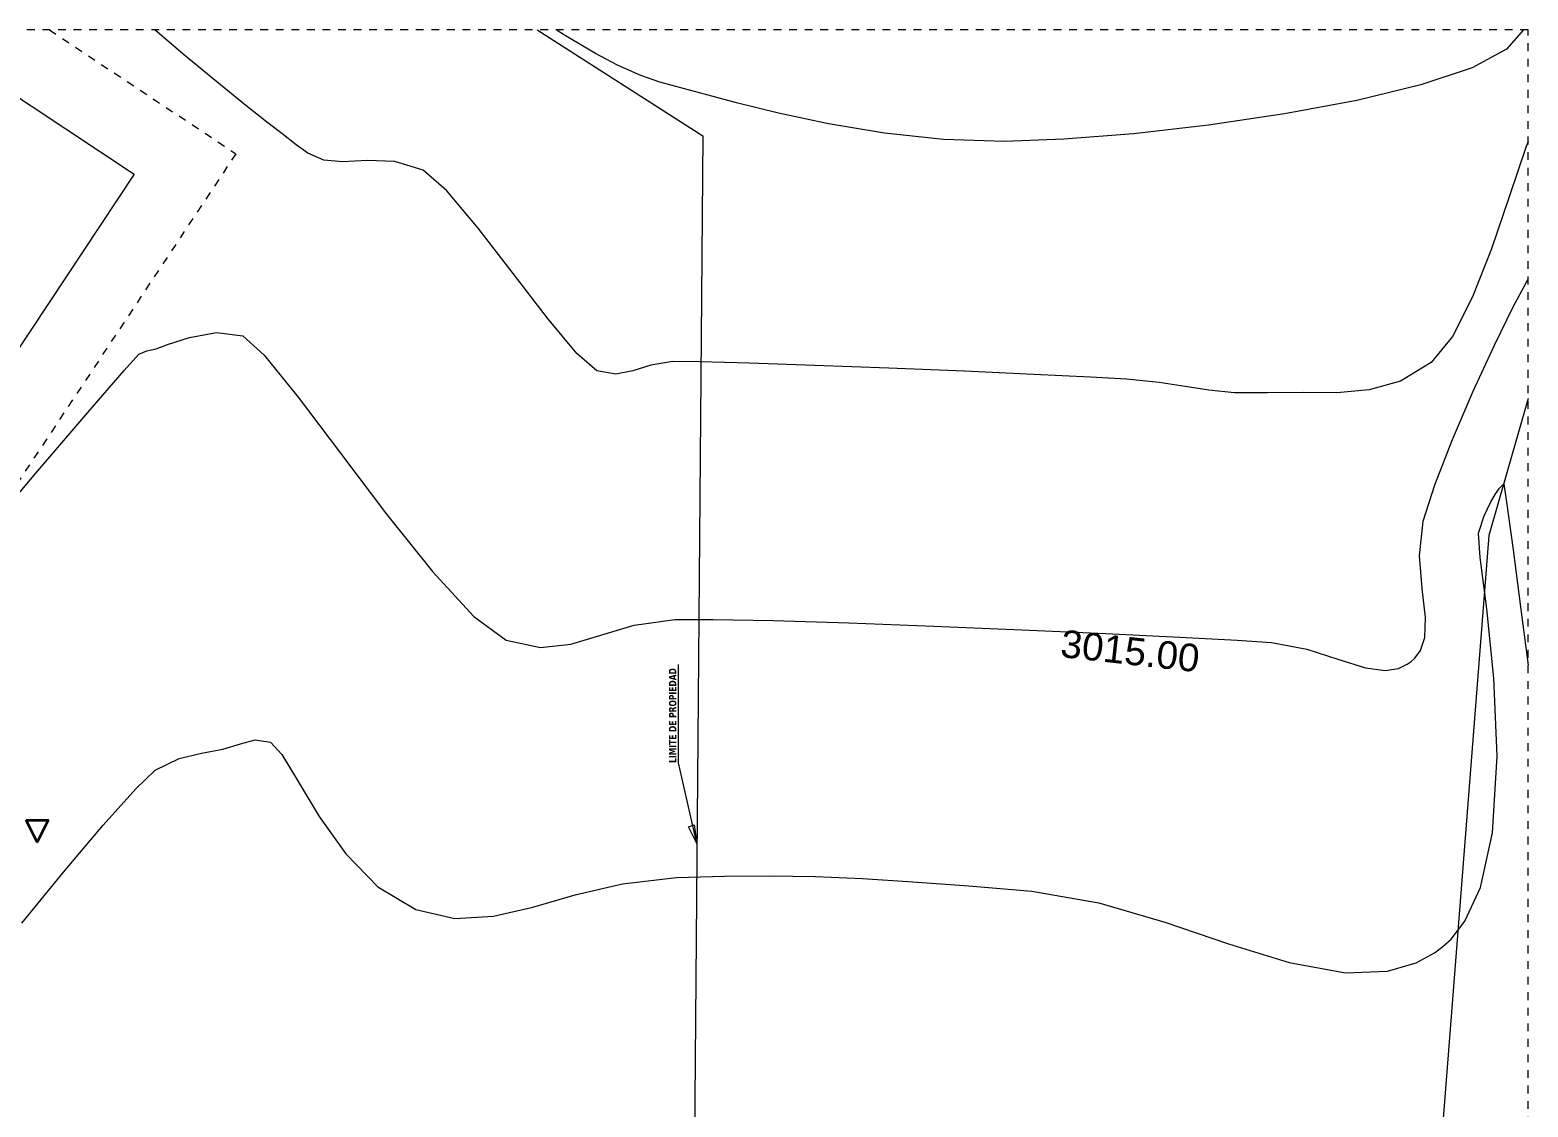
# Model space of a CAD drawing. Header units: metres. Extents: x 48 to 635, y -15 to 39.
# Drawn here: x 65.49 to 85.88, y 24.1 to 38.75 of the extents above; entities that cross this region are included whole.
import ezdxf

# ---------------------------------------------------------------- set-up
doc = ezdxf.new("R2010")
doc.units = ezdxf.units.M
doc.header["$MEASUREMENT"] = 0
doc.linetypes.add('Dashed', pattern=[0.211667, 0.105833, -0.105833])
doc.linetypes.add('Wipeout_Contour', pattern=[1, 0, -1])
doc.layers.add('Interior - Furniture', color=7, linetype='Continuous')
doc.layers.add('Marker - Elevation', color=7, linetype='Continuous')
doc.styles.add('GENERATED_STYLE_1', font='')
doc.styles.add('GENERATED_STYLE_4', font='')
doc.styles.get('GENERATED_STYLE_1').set_extended_font_data('Arial')
doc.styles.get('GENERATED_STYLE_4').set_extended_font_data('Verdana', bold=True)

msp = doc.modelspace()

# ---------------------------------------------------------------- linework, layer by layer
at = {"layer": 'Interior - Furniture', "color": 8, "linetype": 'Dashed', "lineweight": 13}
for p, q in [((85.877, 38.751), (48.377, 38.751)), ((85.877, 3.751), (85.877, 38.751))]:
    msp.add_line(p, q, dxfattribs=at)
at = {"layer": 'Interior - Furniture', "color": 8, "linetype": 'Continuous', "lineweight": 13}
for p, q in [((63.949, 38.751), (66.909, 36.788)), ((67.579, 38.423), (67.191, 38.751)), ((72.765, 38.68), (72.651, 38.751)), ((85.817, 38.751), (85.582, 38.489)), ((73.187, 38.433), (72.765, 38.68)), ((68.037, 38.044), (67.579, 38.423)), ((73.488, 38.273), (73.187, 38.433)), ((85.582, 38.489), (85.117, 38.237)), ((73.803, 38.13), (73.488, 38.273)), ((74.065, 38.04), (73.803, 38.13)), ((85.117, 38.237), (84.418, 38.003)), ((68.43, 37.725), (68.037, 38.044)), ((74.401, 37.95), (74.065, 38.04)), ((74.671, 37.876), (74.401, 37.95)), ((84.418, 38.003), (83.546, 37.792)), ((68.733, 37.484), (68.43, 37.725)), ((75.107, 37.759), (74.671, 37.876)), ((75.68, 37.618), (75.107, 37.759)), ((83.546, 37.792), (82.563, 37.608)), ((76.36, 37.475), (75.68, 37.618)), ((82.563, 37.608), (81.53, 37.456)), ((68.921, 37.341), (68.733, 37.484)), ((69.114, 37.19), (68.921, 37.341)), ((77.118, 37.349), (76.36, 37.475)), ((77.924, 37.262), (77.118, 37.349)), ((80.509, 37.34), (79.562, 37.264)), ((81.53, 37.456), (80.509, 37.34)), ((69.274, 37.077), (69.114, 37.19)), ((78.751, 37.234), (77.924, 37.262)), ((79.562, 37.264), (78.751, 37.234)), ((85.851, 37.165), (85.62, 36.479)), ((85.877, 37.235), (85.851, 37.165)), ((69.49, 36.98), (69.274, 37.077)), ((69.747, 36.955), (69.49, 36.98)), ((70.082, 36.973), (69.747, 36.955)), ((70.459, 36.961), (70.082, 36.973)), ((70.841, 36.845), (70.459, 36.961)), ((66.909, 36.788), (61.663, 28.879)), ((71.163, 36.563), (70.841, 36.845)), ((71.591, 36.054), (71.163, 36.563)), ((85.62, 36.479), (85.378, 35.774)), ((72.067, 35.437), (71.591, 36.054)), ((85.378, 35.774), (85.121, 35.118)), ((72.534, 34.828), (72.067, 35.437)), ((85.121, 35.118), (84.849, 34.579)), ((72.933, 34.347), (72.534, 34.828)), ((84.849, 34.579), (84.56, 34.226)), ((73.206, 34.112), (72.933, 34.347)), ((73.464, 34.067), (73.206, 34.112)), ((73.694, 34.113), (73.464, 34.067)), ((73.939, 34.191), (73.694, 34.113)), ((74.242, 34.239), (73.939, 34.191)), ((74.604, 34.237), (74.242, 34.239)), ((75.281, 34.218), (74.604, 34.237)), ((76.172, 34.188), (75.281, 34.218)), ((77.181, 34.149), (76.172, 34.188)), ((78.207, 34.107), (77.181, 34.149)), ((79.154, 34.065), (78.207, 34.107)), ((79.922, 34.029), (79.154, 34.065)), ((84.56, 34.226), (84.141, 33.974)), ((80.412, 34.001), (79.922, 34.029)), ((80.857, 33.956), (80.412, 34.001)), ((81.21, 33.901), (80.857, 33.956)), ((81.533, 33.849), (81.21, 33.901)), ((81.884, 33.816), (81.533, 33.849)), ((83.716, 33.853), (83.277, 33.816)), ((84.141, 33.974), (83.716, 33.853)), ((82.326, 33.816), (81.884, 33.816)), ((82.816, 33.819), (82.326, 33.816)), ((83.277, 33.816), (82.816, 33.819)), ((85.877, 33.735), (85.345, 31.874)), ((85.372, 32.329), (85.427, 32.429)), ((85.427, 32.429), (85.487, 32.519)), ((85.487, 32.519), (85.545, 32.574)), ((85.545, 32.574), (85.584, 32.328)), ((85.281, 32.14), (85.372, 32.329)), ((85.584, 32.328), (85.672, 31.68)), ((85.201, 31.905), (85.281, 32.14)), ((85.345, 31.874), (83.138, 3.751)), ((85.226, 31.574), (85.201, 31.905)), ((85.672, 31.68), (85.792, 30.762)), ((85.315, 30.874), (85.226, 31.574)), ((85.411, 29.93), (85.315, 30.874)), ((85.792, 30.762), (85.877, 30.108)), ((74.315, 28.779), (74.315, 30.116)), ((85.456, 28.872), (85.411, 29.93)), ((67.828, 28.913), (68.118, 28.965)), ((68.118, 28.965), (68.359, 29.039)), ((68.359, 29.039), (68.555, 29.091)), ((68.555, 29.091), (68.767, 29.063)), ((68.767, 29.063), (68.92, 28.892)), ((67.194, 28.679), (67.523, 28.84)), ((67.523, 28.84), (67.828, 28.913)), ((68.92, 28.892), (69.14, 28.526)), ((74.567, 27.684), (74.315, 28.779)), ((85.394, 27.826), (85.456, 28.872)), ((66.932, 28.427), (67.194, 28.679)), ((66.49, 27.931), (66.932, 28.427)), ((69.14, 28.526), (69.43, 28.048)), ((65.947, 27.29), (66.49, 27.931)), ((69.43, 28.048), (69.792, 27.542)), ((74.453, 27.911), (74.532, 27.935)), ((74.532, 27.935), (74.567, 27.684)), ((74.567, 27.684), (74.453, 27.911)), ((85.229, 27.084), (85.394, 27.826)), ((69.792, 27.542), (70.228, 27.092)), ((65.38, 26.6), (65.947, 27.29)), ((72.911, 26.982), (73.553, 27.134)), ((73.553, 27.134), (74.288, 27.219)), ((74.288, 27.219), (74.941, 27.239)), ((74.941, 27.239), (75.564, 27.243)), ((75.564, 27.243), (76.182, 27.231)), ((76.182, 27.231), (76.821, 27.204)), ((76.821, 27.204), (77.507, 27.161)), ((77.507, 27.161), (78.266, 27.104)), ((70.228, 27.092), (70.741, 26.782)), ((72.335, 26.816), (72.911, 26.982)), ((78.266, 27.104), (79.124, 27.032)), ((79.124, 27.032), (80.037, 26.875)), ((85.018, 26.625), (85.229, 27.084)), ((70.741, 26.782), (71.276, 26.662)), ((71.799, 26.692), (72.335, 26.816)), ((80.037, 26.875), (80.933, 26.613)), ((71.276, 26.662), (71.799, 26.692)), ((80.933, 26.613), (81.799, 26.318)), ((84.83, 26.381), (85.018, 26.625)), ((81.799, 26.318), (82.624, 26.064)), ((84.719, 26.28), (84.83, 26.381)), ((84.356, 26.06), (84.602, 26.194)), ((84.602, 26.194), (84.719, 26.28)), ((82.624, 26.064), (83.394, 25.924)), ((83.394, 25.924), (83.962, 25.944)), ((83.962, 25.944), (84.356, 26.06))]:
    msp.add_line(p, q, dxfattribs=at)
at = {"layer": 'Interior - Furniture', "color": 7, "linetype": 'Dashed', "lineweight": 13}
for p, q in [((65.758, 38.751), (68.295, 37.068)), ((68.295, 37.068), (61.944, 27.493))]:
    msp.add_line(p, q, dxfattribs=at)
at = {"layer": 'Interior - Furniture', "color": 7, "linetype": 'Continuous', "lineweight": 13}
for p, q in [((72.392, 38.751), (74.647, 37.311)), ((74.647, 37.311), (74.387, 6.23)), ((85.674, 34.983), (85.856, 35.319)), ((85.856, 35.319), (85.877, 35.355)), ((85.419, 34.464), (85.674, 34.983)), ((67.208, 34.413), (67.364, 34.471)), ((67.364, 34.471), (67.664, 34.569)), ((67.664, 34.569), (68.031, 34.633)), ((68.031, 34.633), (68.388, 34.591)), ((68.388, 34.591), (68.679, 34.328)), ((85.13, 33.836), (85.419, 34.464)), ((66.775, 34.118), (66.973, 34.34)), ((66.973, 34.34), (67.085, 34.386)), ((67.085, 34.386), (67.208, 34.413)), ((68.679, 34.328), (69.141, 33.756)), ((66.28, 33.546), (66.775, 34.118)), ((69.141, 33.756), (69.716, 32.995)), ((84.847, 33.177), (85.13, 33.836)), ((65.573, 32.72), (66.28, 33.546)), ((84.607, 32.563), (84.847, 33.177)), ((69.716, 32.995), (70.345, 32.164)), ((64.737, 31.734), (65.573, 32.72)), ((84.45, 32.07), (84.607, 32.563)), ((70.345, 32.164), (70.97, 31.382)), ((84.398, 31.594), (84.45, 32.07)), ((84.435, 31.152), (84.398, 31.594)), ((70.97, 31.382), (71.532, 30.77)), ((84.482, 30.757), (84.435, 31.152)), ((71.532, 30.77), (71.973, 30.447)), ((73.26, 30.518), (73.715, 30.652)), ((73.715, 30.652), (74.265, 30.729)), ((74.265, 30.729), (74.784, 30.732)), ((74.784, 30.732), (75.604, 30.715)), ((75.604, 30.715), (76.636, 30.683)), ((76.636, 30.683), (77.793, 30.64)), ((77.793, 30.64), (78.987, 30.59)), ((78.987, 30.59), (80.131, 30.539)), ((84.473, 30.483), (84.482, 30.757)), ((71.973, 30.447), (72.438, 30.347)), ((72.438, 30.347), (72.851, 30.394)), ((72.851, 30.394), (73.26, 30.518)), ((80.131, 30.539), (81.138, 30.489)), ((81.138, 30.489), (81.919, 30.447)), ((81.919, 30.447), (82.387, 30.415)), ((82.387, 30.415), (82.865, 30.326)), ((84.412, 30.308), (84.473, 30.483)), ((82.865, 30.326), (83.289, 30.188)), ((83.289, 30.188), (83.664, 30.07)), ((84.286, 30.16), (84.337, 30.206)), ((84.337, 30.206), (84.412, 30.308)), ((83.664, 30.07), (83.931, 30.035)), ((83.931, 30.035), (84.115, 30.065)), ((84.115, 30.065), (84.23, 30.121)), ((84.23, 30.121), (84.286, 30.16))]:
    msp.add_line(p, q, dxfattribs=at)

# ---------------------------------------------------------------- texts
at = {"layer": 'Interior - Furniture', "color": 104, "lineweight": 13, "true_color": 0x029e21, "insert": (79.501, 30.216), "char_height": 0.375, "attachment_point": 7, "rotation": 353.6375, "style": 'GENERATED_STYLE_1'}
msp.add_mtext('\\A1;{\\pql;\\fArial|b0|i0|c0|p34;3015.00}', dxfattribs=at)
at = {"layer": 'Interior - Furniture', "color": 7, "lineweight": 13, "insert": (74.289, 28.779), "char_height": 0.1, "attachment_point": 7, "rotation": 90, "style": 'GENERATED_STYLE_4'}
msp.add_mtext('\\A1;{\\W0.750000x;\\pql;\\fVerdana|b1|i0|c0|p34;LIMITE DE PROPIEDAD}', dxfattribs=at)

# ---------------------------------------------------------------- next in the draw order: wipeouts: each hides what was drawn before it
at = {"color": 254, "linetype": 'Wipeout_Contour', "lineweight": 0, "ltscale": 214.032395}
msp.add_wipeout([(65.441, 28), (65.591, 27.7), (65.741, 28)], dxfattribs=at).dxf.layer = 'Marker - Elevation'

# ---------------------------------------------------------------- next in the draw order: linework, layer by layer
at = {"layer": 'Marker - Elevation', "color": 161, "linetype": 'Continuous', "lineweight": 35, "true_color": 0x40a5ff, "flags": 128}
msp.add_lwpolyline([(65.441, 28), (65.741, 28), (65.591, 27.7)], close=True, dxfattribs=at)

doc.saveas('drawing.dxf')
